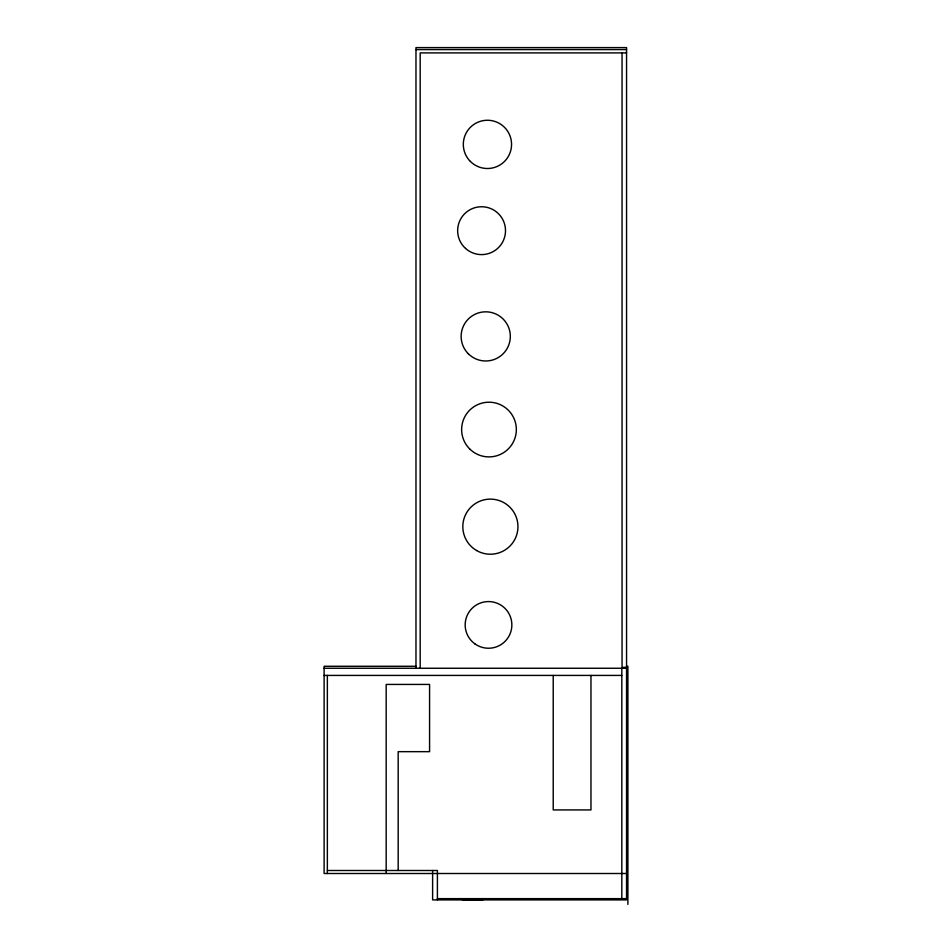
<?xml version="1.0" encoding="UTF-8"?>
<svg xmlns="http://www.w3.org/2000/svg" width="952" height="952" viewBox="0 0 952 952"><rect width="100%" height="100%" fill="white"/><g stroke="black" fill="none" stroke-linecap="round" stroke-linejoin="round"><path stroke-width="1.43" d="M415.976 49.587L626.559 49.587M626.559 52.907L420.189 52.907L420.189 668.256M415.976 666.281L324.108 666.281L324.108 873.508L626.559 873.508M626.559 666.281L627.892 666.281L627.892 904.4M626.559 667.34L622.049 667.34L622.049 52.907M324.108 668.256L626.559 668.256M324.108 675.42L621.823 675.42M327.357 870.497L437.408 870.497L437.408 899.902M437.408 898.64L626.559 898.64M621.823 668.256L621.823 898.64M590.966 675.42L590.966 809.926L553.219 809.926L553.219 675.42M482.902 899.902L462.327 899.902M472.228 899.021L472.228 899.628M432.613 870.497L432.613 899.902L626.559 899.902L626.559 47.6L415.976 47.6L415.976 668.256M398.174 870.497L398.174 751.663L429.578 751.663L429.578 684.428L386.179 684.428L386.179 873.508M327.357 675.42L327.357 873.508M474.834 643.814A23.348 23.336 0 0 0 511.736 627.297A23.348 23.336 0 0 0 478.975 603.604A23.348 23.336 0 0 0 474.834 643.814M476.607 550.53A27.56 27.548 0 0 0 517.947 526.67A27.56 27.548 0 0 0 476.607 502.811A27.56 27.548 0 0 0 476.607 550.53M469.645 448.892A27.358 27.346 0 0 0 515.413 436.623A27.358 27.346 0 0 0 481.914 403.136A27.358 27.346 0 0 0 469.645 448.892M468.336 353.787A24.597 24.585 0 0 0 509.487 342.768A24.597 24.585 0 0 0 479.356 312.661A24.597 24.585 0 0 0 468.336 353.787M465.528 248.424A23.931 23.931 0 0 0 504.976 235.691A23.931 23.931 0 0 0 474.215 207.905A23.931 23.931 0 0 0 465.528 248.424M470.371 161.435A24.121 24.121 0 0 0 510.736 150.618A24.121 24.121 0 0 0 481.188 121.082A24.121 24.121 0 0 0 470.371 161.435"/></g></svg>
